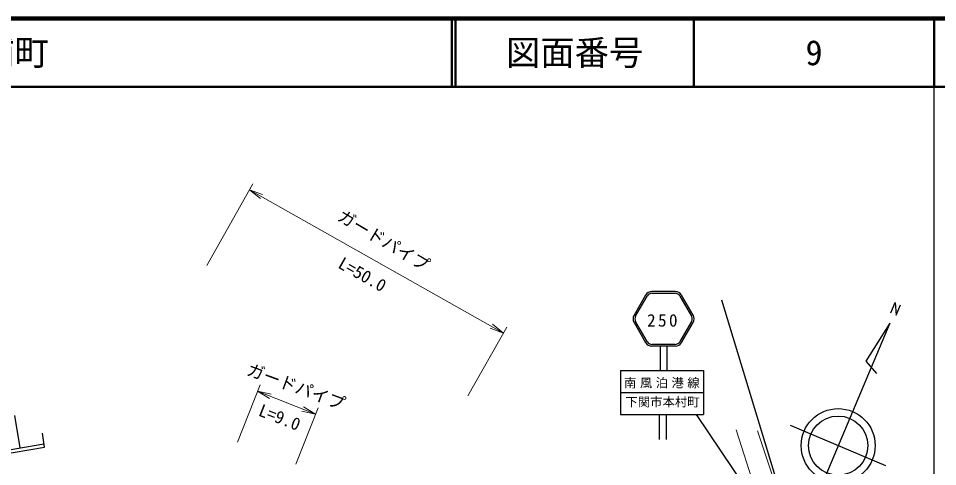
# Model space of a CAD drawing. Units: millimetres, scale not verified. Extents: x 40000 to 680000, y 20000 to 380000.
# Drawn here: x 445586 to 579500, y 314627 to 380000 of the extents above; entities that cross this region are included whole.
import ezdxf
from ezdxf.enums import TextEntityAlignment as Align

# ---------------------------------------------------------------- set-up
doc = ezdxf.new("R2010")
doc.units = ezdxf.units.MM
doc.header["$LTSCALE"] = 1000
for name, color, linetype, lineweight in [('M-BMK-OTRS', 5, 'Continuous', 25), ('M-BMK-SRVR', 3, 'Continuous', 25), ('M-STR-HTXT', 7, 'Continuous', 13), ('M-STR-STRC', 7, 'Continuous', 25), ('M-TTL', 2, 'Continuous', 140), ('M-TTL-BAND', 7, 'Continuous', 25), ('M-TTL-LINE', 7, 'Continuous', 50), ('M-WORK', 1, 'Continuous', 13)]:
    doc.layers.add(name, color=color, linetype=linetype, lineweight=lineweight)
doc.layers.add('M-TTL-TXT', color=7, linetype='Continuous')
doc.styles.add('ＭＳ ゴシック', font='')
doc.styles.get('ＭＳ ゴシック').set_extended_font_data('MS Gothic')

# ---------------------------------------------------------------- blocks, each defined once
blk = doc.blocks.new('open_arrow')
at = {"color": 0, "linetype": 'Continuous', "lineweight": -2}
blk.add_lwpolyline([(7.5, 1.25), (0, 0), (7.5, -1.25)], dxfattribs=at)

msp = doc.modelspace()

# ---------------------------------------------------------------- linework, layer by layer
at = {"layer": 'M-BMK-OTRS'}
msp.add_line((558264, 305279), (548082, 338892), dxfattribs=at)
at = {"layer": 'M-BMK-SRVR'}
for p, q in [((572668, 337036), (573315, 338568)), ((573315, 338568), (573461, 336696)), ((573461, 336696), (574102, 338237)), ((572556, 335562), (562082, 310748)), ((572556, 335562), (569050, 330026)), ((569050, 330026), (570616, 328195)), ((571962, 314763), (558067, 320629))]:
    msp.add_line(p, q, dxfattribs=at)
for radius in [5387, 4309]:
    msp.add_circle((565014, 317696), radius, dxfattribs=at)
at = {"layer": 'M-STR-HTXT'}
for p, q in [((473029, 343983), (479757, 355886)), ((479265, 355016), (516243, 334114)), ((511069, 324961), (516735, 334984)), ((477513, 318192), (480805, 326540)), ((480438, 325609), (488871, 322283)), ((485998, 315001), (489237, 323213))]:
    msp.add_line(p, q, dxfattribs=at)
at = {"layer": 'M-STR-STRC'}
for p, q in [((541265, 340171), (537886, 340171)), ((536965, 339639), (535275, 336713)), ((535506, 336580), (537195, 339506)), ((537886, 339905), (541265, 339905)), ((541956, 339506), (543645, 336580)), ((543876, 336713), (542186, 339639)), ((535275, 335649), (536965, 332723)), ((537195, 332856), (535506, 335782)), ((543645, 335782), (541956, 332856)), ((542186, 332723), (543876, 335649)), ((541265, 332457), (537886, 332457)), ((541265, 332191), (537886, 332191)), ((539076, 332191), (539076, 328627)), ((540076, 332191), (540076, 328627)), ((533308, 328627), (533308, 322228)), ((533308, 328627), (545415, 328627)), ((545415, 328627), (545415, 322228)), ((533308, 325427), (545415, 325427)), ((445851, 317360), (445063, 322062)), ((533308, 322228), (545415, 322228)), ((538935, 322228), (538935, 318608)), ((539935, 322228), (539935, 318608)), ((544332, 322228), (552980, 309356)), ((449397, 317465), (449077, 319521)), ((438870, 316155), (449312, 317958)), ((438955, 315663), (449397, 317465))]:
    msp.add_line(p, q, dxfattribs=at)
for centre, radius, start, end in [((537886, 339107), 1064, 90, 150), ((541265, 339107), 1064, 30, 90), ((537886, 339107), 798, 90, 150), ((541265, 339107), 798, 30, 90), ((536197, 336181), 1064, 150, 210), ((536197, 336181), 798, 150, 210), ((542954, 336181), 798, 330, 30.00002), ((542954, 336181), 1064, 330, 30), ((537886, 333255), 1064, 210, 270), ((537886, 333255), 798, 210, 270), ((541265, 333255), 798, 270, 330), ((541265, 333255), 1064, 270, 330)]:
    msp.add_arc(centre, radius, start, end, dxfattribs=at)
at = {"layer": 'M-TTL'}
msp.add_line((680000, 380000), (40000, 380000), dxfattribs=at)
at = {"layer": 'M-TTL-BAND'}
msp.add_line((579000, 20000), (579000, 370000), dxfattribs=at)
at = {"layer": 'M-TTL-LINE'}
for p, q in [((508747, 380000), (508747, 370000)), ((509247, 380000), (509247, 370000)), ((543997, 380000), (543997, 370000)), ((579000, 380000), (579000, 370000)), ((40000, 370000), (680000, 370000))]:
    msp.add_line(p, q, dxfattribs=at)
at = {"layer": 'M-WORK'}
for p, q in [((552929, 311269), (550132, 319977)), ((553238, 319842), (555500, 313139))]:
    msp.add_line(p, q, dxfattribs=at)

# ---------------------------------------------------------------- block references
at = {"layer": 'M-STR-HTXT', "xscale": 267, "yscale": 267}
for p, rotation in [((479265, 355016), 330.5), ((516243, 334114), 150.5), ((480438, 325609), 338.5), ((488871, 322283), 158.5)]:
    msp.add_blockref('open_arrow', p, dxfattribs=dict(at, rotation=rotation))

# ---------------------------------------------------------------- texts
at = {"layer": 'M-STR-HTXT', "style": 'ＭＳ ゴシック'}
for rotation, p in [(329.349, (491615, 350196)), (339.677, (478501, 327542))]:
    msp.add_text('ガードパイプ', height=1833, rotation=rotation, dxfattribs=at).set_placement(p, align=Align.BOTTOM_LEFT)
for s, rotation, p in [('L=50.0', 330.523, (494986, 341386)), ('L=9.0', 338.473, (483122, 320456))]:
    msp.add_text(s, height=1833, rotation=rotation, dxfattribs=at).set_placement(p, align=Align.BOTTOM_CENTER)
at = {"layer": 'M-STR-STRC', "style": 'ＭＳ ゴシック'}
msp.add_text('下関市本村町', height=1320, dxfattribs=at).set_placement((544824, 323012), align=Align.BOTTOM_RIGHT)
for s, insert, char_height, attachment_point in [('\\T1.28;250', (539567, 335944), 1833, 5), ('\\T1.28;南風泊港線', (533823, 326043), 1320, 7)]:
    msp.add_mtext(s, dxfattribs=dict(at, insert=insert, char_height=char_height, attachment_point=attachment_point))
at = {"layer": 'M-TTL-TXT', "style": 'ＭＳ ゴシック'}
msp.add_text('下関市彦島江の浦町', height=3666, dxfattribs=at).set_placement((405024, 375000), align=Align.MIDDLE_LEFT)
for s, p in [('図面番号', (526622, 375000)), ('9', (561497, 375000))]:
    msp.add_text(s, height=3666, dxfattribs=at).set_placement(p, align=Align.MIDDLE_CENTER)

doc.saveas('drawing.dxf')
